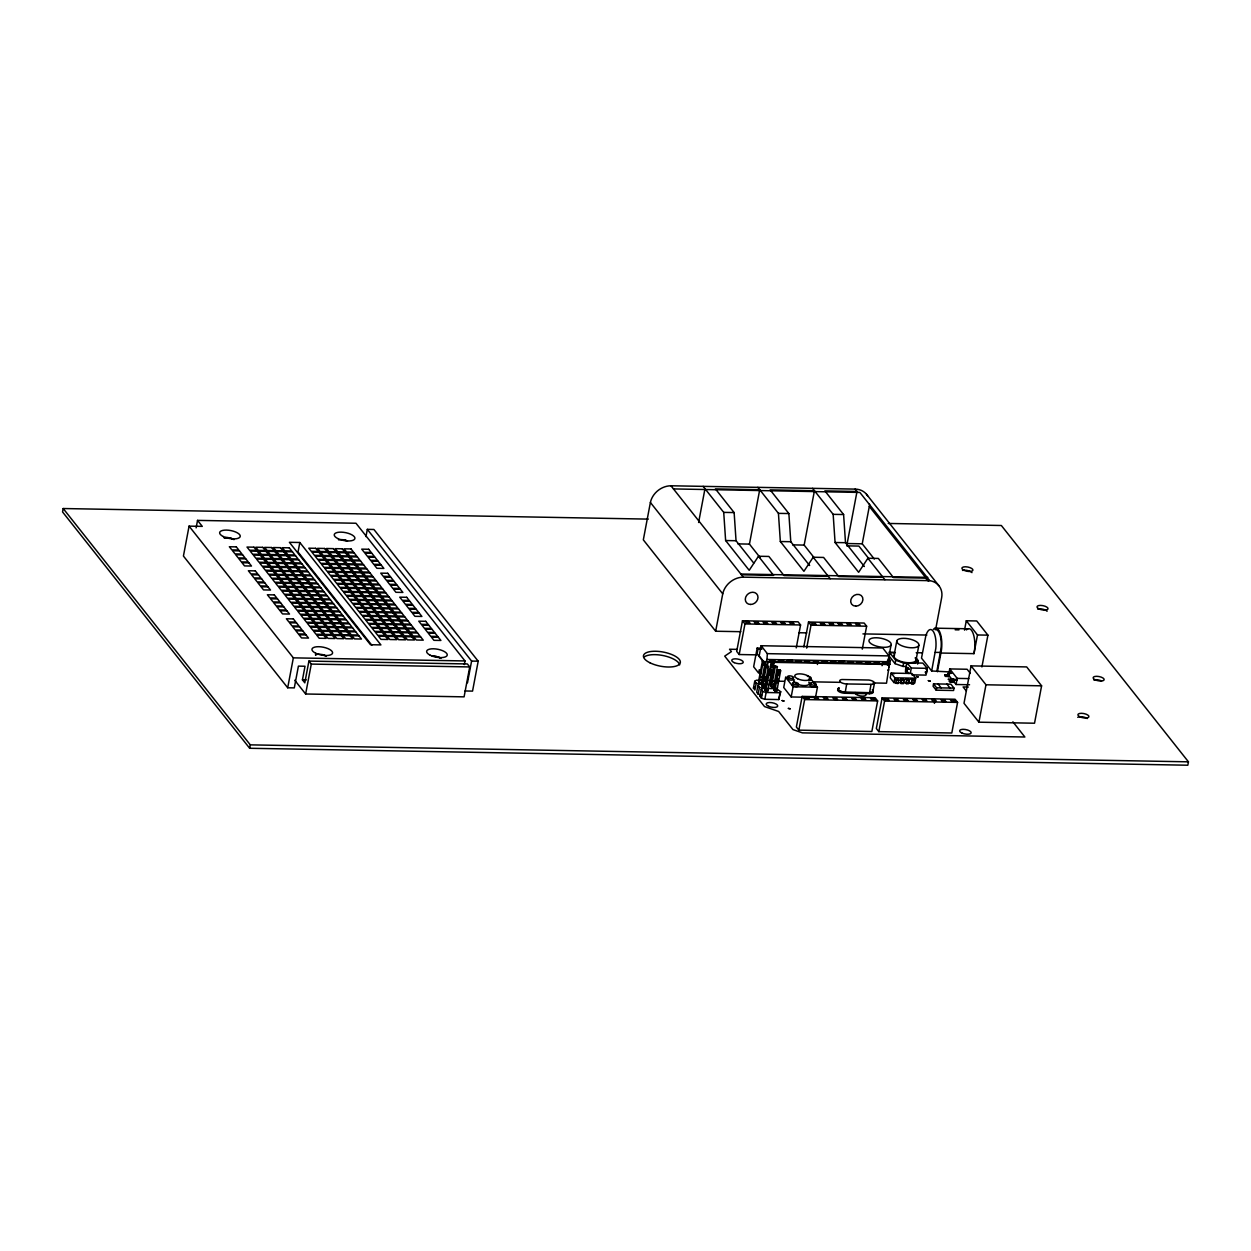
<?xml version="1.0" encoding="UTF-8"?>
<svg xmlns="http://www.w3.org/2000/svg" width="1251" height="1251" viewBox="0 0 1251 1251"><rect width="100%" height="100%" fill="white"/><g stroke="black" fill="none" stroke-linecap="round" stroke-linejoin="round"><path stroke-width="1.5" d="M766.972 659.48L767.348 653.648L761.108 645.735L759.169 655.931L765.424 663.843L766.972 659.48L888.632 661.748L889.727 652.694L895.372 652.787M931.667 670.989L935.826 648.299A15.34 5.723 -88.9 0 0 932.933 630.942A15.34 5.723 -88.9 0 0 925.865 635.68L921.502 658.104L931.667 670.989L950.619 671.975M936.89 671.083L941.049 648.393A15.34 5.723 -88.9 0 0 935.122 629.706M648.331 519.118L63.191 508.531L62.55 511.94L249.653 748.27L1187.809 765.221L1188.45 761.828L1001.347 525.498L888.226 523.45M464.309 664.578L464.997 660.95L355.988 523.246L197.533 520.385L202.271 526.374L189.073 526.139L183.428 556.054L287.699 687.769L294.298 687.894L298.41 666.126L305.009 666.251L302.445 679.856L304.806 682.843L308.919 661.091L467.374 663.953L469.735 666.939L464.09 696.854L305.635 693.992L294.736 680.231M196.126 527.875L197.533 520.385M249.653 748.27L250.294 744.861L63.191 508.531M299.833 542.496L380.898 644.906L370.484 644.718L289.403 542.308L299.833 542.496L298.035 552.004L371.844 645.25M287.699 687.769L293.344 657.854L189.073 526.139M305.635 693.992L311.296 664.078L308.919 661.091M365.949 536.616L367.325 529.361L373.924 529.486L478.195 661.2L472.55 691.115L464.997 690.974M467.483 682.827L471.596 661.075L367.325 529.361M867.694 495.99A18.656 15.747 -38.4 0 0 855.137 489.11L670.974 485.779A19.172 16.185 -38.4 0 0 650.395 502.464L643.327 539.853L715.666 631.239L740.795 631.692M698.605 522.48L704.985 488.719M715.666 631.239L722.734 593.834A19.172 16.185 -38.4 0 1 743.329 577.164L929.728 580.667A18.656 15.747 -38.4 0 1 941.643 597.79L935.983 627.705M760.264 557.79L749.443 544.107L759.717 489.704L715.416 488.906L734.134 512.566L736.041 540.729L753.727 563.059M796.246 647.909L800.577 624.968L798.091 621.825L742.468 620.777L736.698 651.38L739.185 654.523L756.433 654.852M739.185 654.523L744.955 623.936L742.468 620.777M761.046 648.143L757.183 648.065L753.649 666.767L758.653 673.101L759.294 669.692L760.905 671.74L760.264 675.149M757.183 648.065L758.012 649.097L757.105 653.866L766.926 666.314L767.833 661.544L889.492 663.812L886.506 683.202L872.995 682.952M754.713 681.295L756.198 683.187L754.916 689.989L753.43 688.097L754.713 681.295L756.402 680.2L768.02 680.419M771.773 684.516L759.623 684.281L757.95 685.423L756.667 692.225L758.153 694.117L761.578 695.212L759.936 696.307L761.421 698.199L764.83 699.293L778.732 699.559L780.718 691.74L776.464 688.675M762.359 661.388L758.497 681.779L759.248 682.718L761.327 682.765L765.19 662.373L762.359 661.388L763.094 662.326L759.248 682.718M758.153 694.117L759.435 687.315L757.95 685.423M763.736 665.125L764.439 661.419M759.936 696.307L761.218 689.504L762.907 688.425L775.01 688.644M765.596 665.516L761.734 685.908L762.485 686.862L764.564 686.893L768.427 666.502L765.596 665.516L766.331 666.455L762.485 686.862M761.421 698.199L762.703 691.396L761.218 689.504M764.846 680.951L765.581 676.682M767.316 667.862L767.833 661.544M769.975 660.512L774.838 660.606M765.002 689.989L768.849 669.598L770.944 669.645L771.695 670.583L767.833 690.974L765.002 689.989L767.833 690.974M765.753 690.943L771.32 661.544L772.07 662.498L769.959 673.617M764.83 699.293L766.128 692.507L780.014 692.757L780.718 691.74M769.897 675.196L770.944 669.645M772.352 667.158L773.055 663.437M773.415 661.591L774.15 662.53L770.303 682.937L769.553 681.983M774.557 665.673L770.71 686.08L771.445 687.018L773.54 687.065L777.387 666.658L774.557 665.673L775.307 666.627L771.445 687.018M778.669 660.669L783.736 660.075L778.419 660.356M773.978 690.161L777.825 669.77L779.905 669.801L780.655 670.755L776.808 691.146L773.978 690.161L776.808 691.146M774.713 691.115L778.575 670.708L777.825 669.77M777.465 682.78L778.153 679.074M778.857 675.368L779.905 669.801M813.791 557.258L804.158 545.092L814.448 490.705L770.147 489.892L788.865 513.551L790.773 541.714L809.632 565.53M778.732 699.559L780.014 692.757M787.364 660.825L792.43 660.247L787.114 660.528M789.397 677.37L785.644 677.307L783.72 687.503L791.179 696.963L815.511 697.417L817.435 687.206L809.976 677.761M796.043 660.997L801 661.091M791.179 696.963L793.103 686.752L785.644 677.307M803.814 646.876L808.521 622.013L864.144 623.045L866.63 626.204L862.283 649.144M806.676 648.112L811.008 625.156L808.521 622.013M804.737 661.154L809.6 661.247M802.157 696.4L796.371 727.003L798.857 730.146L871.853 731.507L877.639 700.92L875.153 697.761L802.157 696.4L804.643 699.559L798.857 730.146M813.431 661.31L818.373 661.404M817.403 664.5L818.045 661.091M822.126 661.482L826.989 661.576M830.805 661.638L835.762 661.732M839.499 661.795L844.566 661.216L839.249 661.498L842.502 661.544M874.293 559.041L862.236 543.81L869.304 506.42A18.656 15.747 -38.4 0 0 869.57 504.2M852.807 661.748L848.194 661.967L853.135 662.06M838.968 688.785A5.614 2.158 10.7 0 0 838.639 691.412A5.614 2.158 10.7 0 0 845.05 693.257L846.708 683.953L872.244 684.344A5.332 2.049 10.7 0 0 874.199 682.248A5.332 2.049 10.7 0 0 868.82 680.028L841.939 679.528A5.332 2.049 10.7 0 0 839.984 681.623A5.332 2.049 10.7 0 0 845.348 683.844L846.708 683.953M856.888 662.123L861.751 662.217M865.567 662.279L870.446 662.373M874.261 662.451L879.14 662.545M845.05 693.257L869.382 693.711L871.009 684.406M872.87 691.522L874.418 683.359M882.064 665.704L882.706 662.295L888.022 662.014L883.081 661.935L887.819 662.702M888.194 660.153L891.025 645.188A11.337 4.363 10.7 0 0 876.56 637.775A11.337 4.363 10.7 0 0 872.666 644.656A11.337 4.363 10.7 0 0 891.025 645.188M882.096 697.886L876.325 728.489L878.812 731.632L951.808 732.992L957.578 702.405L955.092 699.246L882.096 697.886L884.582 701.045L878.812 731.632M888.898 666.986L889.492 663.812M893.996 655.774L896.826 640.809M891.119 673.101L890.227 677.854L893.949 682.577L914.809 682.968L915.701 678.214L911.979 673.476L891.119 673.101L894.856 677.823L893.949 682.577M906.615 666.502L903.019 666.439L895.059 663.655L895.7 660.247L889.727 652.694M895.45 679.121L898.703 680.263L897.89 679.168M895.716 683.374L896.373 679.872L898.812 679.918L898.109 683.421L895.591 683.218L898.109 683.421M903.019 666.439L903.66 663.046L914.434 663.233L918.297 660.669L915.904 657.651M900.923 683.468L900.736 678.886L901.596 679.981L900.923 683.468L903.331 683.515L904.02 680.028L903.159 678.933L903.957 680.356M911.791 674.852L926.006 675.118L927.288 668.315L922.831 663.093L906.85 662.795L905.568 669.582L908.898 673.507M903.331 683.515L903.801 680.2L901.408 680.153L903.926 680.356M906.068 667.956L907.21 669.379L906.271 672.538L905.411 671.443L906.068 667.956L908.461 668.003L906.005 668.284L909.274 669.426M906.6 672.538L905.755 671.459L906.35 668.284M906.271 672.538L906.944 669.05L909.336 669.097M906.021 683.421L906.615 680.263L909.008 680.294C911.572 685.016 902.456 683.234 908.414 683.468M906.146 683.578L906.803 680.075L905.943 678.98L909.242 680.122L908.539 683.609M908.382 679.027L909.18 680.45L905.88 679.324M910.337 673.116L911.291 668.018L906.85 662.795M911.838 680.356L914.231 680.403L913.762 683.718L911.353 683.671L912.01 680.169L911.166 679.09L914.45 680.216L911.948 680.513L911.103 679.418M916.013 660.262L918.844 645.313A11.243 4.316 10.7 0 0 903.394 638.338A11.243 4.316 10.7 0 0 901.283 645.547A11.243 4.316 10.7 0 0 918.844 645.313M913.59 679.137L914.387 680.544M917.64 664.078L918.297 660.669M925.208 672.115L926.397 673.21L927.054 669.707L926.178 668.613M933.543 683.859L933.09 686.252L936.201 690.192L953.575 690.505L954.028 688.128L950.916 684.188L933.543 683.859L936.655 687.8L936.201 690.192M937.39 671.74L940.924 653.038A16.904 6.302 -88.9 0 0 940.408 633.725A16.904 6.302 -88.9 0 0 933.418 629.3M934.403 703.359L935.107 699.653L931.635 699.59L932.871 701.17L936.358 701.232L935.107 699.653M944.74 675.305L948.242 675.04L949.04 676.478L945.615 676.416L944.74 675.305L948.18 675.368L948.586 673.241L949.04 676.478L947.898 675.04M945.615 676.416L944.802 674.977M949.446 674.32L948.711 676.478L948.242 673.226L951.698 673.319M970.307 673.304L967.101 669.254L949.728 668.925L948.571 675.04L956.03 684.5L969.556 684.75M956.233 679.481L952.84 679.058L952.449 681.216L953.184 679.074L953.653 682.311L950.213 682.248L949.337 681.138L952.84 680.872L953.7 681.951L950.275 681.904L949.4 680.81M952.793 679.418L953.981 680.513L953.137 679.418M957.171 680.247L953.7 680.153L953.309 682.295L952.449 681.216M964.521 630.129L966.288 620.777L976.718 620.965L987.915 635.148L981.91 666.939M956.03 684.5L957.187 678.386L949.728 668.925M971.057 665.876L964.005 703.281L978.923 722.187L1034.53 723.219L1041.598 685.829L1026.68 666.924L971.057 665.876L985.976 684.782L978.923 722.187M940.924 653.038L973.95 653.648L977.484 634.961L966.288 620.777M949.04 676.478L945.678 676.087M887.6 664.656L888.632 661.748M828.318 576.367L784.017 575.569L768.88 556.445L758.466 556.257L749.193 570.315L725.627 540.541L723.719 512.378L703.125 486.358M883.05 577.352L838.749 576.555L823.611 557.446L813.181 557.258L803.924 571.3L780.343 541.527L778.435 513.363L757.84 487.343M927.476 580.48L925.615 578.118L893.464 577.54L878.343 558.431L867.913 558.243L858.639 572.286L835.074 542.512L833.166 514.349L812.571 488.343M773.509 684.547L774.213 683.515M776.746 688.675L777.45 687.643M888.773 669.942L887.694 670.067M888.054 661.873L890.477 660.153L889.836 663.546L887.412 665.266M753.43 688.097L755.119 687.002M315.471 654.883L316.347 654.476M869.461 692.554L870.696 692.507A5.332 2.049 10.7 0 0 872.651 690.411M673.476 488.922L859.875 492.441L929.728 580.667M723.719 512.378L734.134 512.566M778.435 513.363L788.865 513.551M833.166 514.349L843.596 514.536L845.504 542.699L864.363 566.531M725.627 540.541L736.041 540.729M780.343 541.527L790.773 541.714M835.074 542.512L845.504 542.699M846.786 543.528L862.236 543.81M737.887 543.888L749.443 544.107M792.602 544.873L804.158 545.092M740.827 574.006L927.773 577.383M741.452 574.788L773.587 575.382L758.466 556.257M744.955 623.936L800.577 624.968M811.008 625.156L866.63 626.204M935.091 628.174L968.118 628.784M955.185 629.8L958.985 629.863M977.484 634.961L987.915 635.148M798.951 632.74L806.707 632.881M862.924 633.897L926.85 635.055M761.108 645.735L882.768 647.987L895.059 663.655M758.012 649.097L761.875 649.175M935.201 652.35L940.408 652.443M737.324 649.378L729.552 649.238L731.413 651.599L724.72 656.134L764.502 706.549L778.654 711.475L792.962 729.583L802.391 732.867L1024.866 737.011L1012.888 721.827M888.976 652.209L894.809 652.318M916.201 652.709L922.034 652.819M767.348 653.648L889.023 655.915M788.74 660.544L792.227 660.919M768.38 662.248L890.04 664.516M763.094 662.326L765.19 662.373M772.07 662.498L774.15 662.53M911.291 668.018L927.288 668.315M293.344 657.854L464.997 660.95M471.596 661.075L478.195 661.2M766.331 666.455L768.427 666.502M775.307 666.627L777.387 666.658M926.663 670.036L926.131 668.957M948.524 673.585L949.384 674.68L948.242 673.226M771.695 670.583L768.849 669.598M778.575 670.708L780.655 670.755M891.994 673.601L894.418 673.648M311.296 664.078L469.735 666.939M957.187 678.386L968.774 678.589M894.856 677.823L915.701 678.214M951.964 679.34L948.133 679.277L952.715 680.294M901.596 679.981L904.02 680.028M906.803 680.075L909.242 680.122M912.01 680.169L914.45 680.216M896.185 680.059L898.593 680.106M949.337 681.138L952.777 681.201M900.814 683.327L903.206 683.359M985.976 684.782L1041.598 685.829M770.632 681.044L784.158 681.31M813.119 681.842L840.156 682.342M968.321 687.049L963.114 686.955L966.304 691.005M936.655 687.8L954.028 688.128M793.103 686.752L817.435 687.206M302.445 679.856L306.307 679.918M838.639 688.222A5.332 2.049 10.7 0 0 843.815 692.006L869.57 692.679A5.614 2.158 10.7 0 0 872.26 689.801M804.643 699.559L877.639 700.92M884.582 701.045L957.578 702.405M250.294 744.861L1188.45 761.828M344.588 540.025L347.543 541.058L346.152 540.479M322.258 654.586L325.197 655.618A6.615 2.549 10.7 0 1 326.323 656.29M756.198 683.187L759.623 684.281M759.435 687.315L762.86 688.41M762.703 691.396L766.128 692.507M895.7 660.247L903.66 663.046M232.874 538.993L231.513 538.446A6.364 2.455 10.7 0 0 224.054 537.899A6.255 2.408 10.7 0 1 229.918 537.946L232.874 538.993A6.615 2.549 10.7 0 1 233.984 539.666M439.867 657.698L436.912 656.65A6.255 2.408 10.7 0 0 432.22 656.306A6.364 2.455 10.7 0 1 438.507 657.15L439.867 657.698A6.615 2.549 10.7 0 1 440.978 658.37M325.197 655.618L323.821 655.039A6.364 2.455 10.7 0 0 315.502 654.93M769.959 680.45L772.711 681.623M866.505 494.286L938.844 585.671M869.304 506.42L928.383 581.043M855.137 489.11L857.623 492.253M843.596 514.536L824.862 490.892L857.013 491.471L846.724 545.858L858.89 546.077L868.522 558.243M867.913 558.243L884.91 579.713M813.181 557.258L830.195 578.728M670.974 485.779L743.329 577.164M650.395 502.464L722.734 593.834M952.496 680.857L953.653 682.311M946.929 684.109L950.041 688.05M938.047 683.953L941.159 687.894M925.537 672.115L926.397 673.21M913.762 683.718L911.353 683.671M897.952 678.84L898.812 679.918M772.79 686.111L773.54 687.065M761.406 676.588L763.704 679.496M763.829 685.955L764.564 686.893M1077.752 717.323A5.614 2.158 10.7 0 1 1087.322 718.543M962.535 570.44A5.614 2.158 10.7 0 1 971.98 572.63M1037.642 609.081A5.614 2.158 10.7 0 1 1047.087 611.27M1093.781 679.981A5.614 2.158 10.7 0 1 1101.584 680.966M644.562 656.728A18.734 7.193 10.7 0 1 664.547 655.868A18.734 7.193 10.7 0 1 679.653 664.875M864.16 692.679A5.614 2.158 10.7 0 1 862.455 696.135A5.614 2.158 10.7 0 1 855.137 692.522M338.677 539.916A6.255 2.408 10.7 0 1 346.058 540.448M915.153 657.885A11.243 4.316 10.7 0 1 905.239 662.436A11.243 4.316 10.7 0 1 894.7 654.773M888.413 659.027A11.337 4.363 10.7 0 1 887.24 661.091M808.818 682.358A7.866 3.018 10.7 0 1 806.817 685.36A7.866 3.018 10.7 0 1 798.31 684.532M796.59 683.828A7.866 3.018 10.7 0 1 795.214 683.015M794.276 682.155A7.866 3.018 10.7 0 1 794.494 679.856M814.964 685.095A3.081 1.188 10.7 0 1 814.761 686.846A3.081 1.188 10.7 0 1 810.32 685.892A3.081 1.188 10.7 0 1 811.289 684.313M809.991 678.793A3.081 1.188 10.7 0 1 808.631 680.591M797.356 684.797A3.081 1.188 10.7 0 1 797.528 686.455A3.081 1.188 10.7 0 1 793.447 686.017A3.081 1.188 10.7 0 1 792.555 684.281M792.477 678.323A3.081 1.188 10.7 0 1 791.117 680.122A3.081 1.188 10.7 0 1 787.395 678.058M807.38 676.306A3.081 1.188 10.7 0 1 811.101 677.761A3.081 1.188 10.7 0 1 808.959 678.886M966.429 629.91A16.904 6.302 -88.9 0 1 973.434 634.335A16.904 6.302 -88.9 0 1 973.95 653.648M845.238 692.225A5.614 2.158 10.7 0 1 838.827 690.38A5.614 2.158 10.7 0 1 839.155 687.769M872.729 691.443A5.614 2.158 10.7 0 1 869.382 693.711M782.141 700.56L783.97 700.982L782.141 700.56M916.498 676.588L918.328 677.01L916.576 676.51M788.38 708.41L790.194 708.785L788.38 708.41M928.351 680.638L930.134 681.076L928.351 680.638M236.314 546.875L229.355 546.75L231.857 549.893L238.8 550.018L236.314 546.875M253.969 547.187L247.01 547.062L249.512 550.221L256.455 550.346L253.969 547.187M262.788 547.344L255.845 547.219L258.332 550.377L265.275 550.503L262.788 547.344M271.608 547.516L264.665 547.391L267.151 550.534L274.11 550.659L271.608 547.516M280.443 547.672L273.484 547.547L275.986 550.69L282.929 550.815L280.443 547.672M289.262 547.829L282.319 547.703L284.806 550.847L291.764 550.972L289.262 547.829M315.737 548.313L308.794 548.188L311.28 551.331L318.239 551.456L315.737 548.313M324.572 548.47L317.613 548.345L320.115 551.488L327.058 551.613L324.572 548.47M333.391 548.626L326.448 548.501L328.935 551.644L335.894 551.769L333.391 548.626M342.211 548.782L335.268 548.657L337.77 551.816L344.713 551.941L342.211 548.782M351.046 548.939L344.088 548.814L346.59 551.972L353.533 552.098L351.046 548.939M368.701 549.267L361.742 549.142L364.244 552.285L371.187 552.41L368.701 549.267M239.473 550.878L232.53 550.753L235.032 553.896L241.975 554.021L239.473 550.878M257.127 551.191L250.184 551.065L252.671 554.224L259.629 554.349L257.127 551.191M265.963 551.347L259.004 551.222L261.506 554.381L268.449 554.506L265.963 551.347M274.782 551.503L267.839 551.378L270.325 554.537L277.269 554.662L274.782 551.503M283.602 551.675L276.659 551.55L279.145 554.693L286.104 554.818L283.602 551.675M292.437 551.832L285.478 551.707L287.98 554.85L294.923 554.975L292.437 551.832M318.911 552.301L311.952 552.176L314.454 555.335L321.398 555.46L318.911 552.301M327.731 552.473L320.788 552.348L323.274 555.491L330.233 555.616L327.731 552.473M336.566 552.629L329.607 552.504L332.109 555.647L339.052 555.772L336.566 552.629M345.385 552.786L338.442 552.661L340.929 555.819L347.887 555.944L345.385 552.786M354.205 552.942L347.262 552.817L349.764 555.976L356.707 556.101L354.205 552.942M371.86 553.27L364.917 553.145L367.403 556.288L374.362 556.414L371.86 553.27M242.647 554.881L235.704 554.756L238.19 557.899L245.149 558.024L242.647 554.881M260.302 555.194L253.343 555.069L255.845 558.212L262.788 558.337L260.302 555.194M269.121 555.35L262.178 555.225L264.665 558.384L271.623 558.509L269.121 555.35M277.957 555.507L270.998 555.381L273.5 558.54L280.443 558.665L277.957 555.507M286.776 555.679L279.833 555.553L282.319 558.697L289.262 558.822L286.776 555.679M295.596 555.835L288.653 555.71L291.139 558.853L298.098 558.978L295.596 555.835M322.07 556.304L315.127 556.179L317.629 559.338L324.572 559.463L322.07 556.304M330.905 556.476L323.946 556.351L326.448 559.494L333.391 559.619L330.905 556.476M339.725 556.632L332.782 556.507L335.268 559.65L342.227 559.776L339.725 556.632M348.56 556.789L341.601 556.664L344.103 559.807L351.046 559.948L348.56 556.789M357.379 556.945L350.436 556.82L352.923 559.979L359.881 560.104L357.379 556.945M375.034 557.274L368.075 557.148L370.577 560.292L377.521 560.417L375.034 557.274M245.821 558.884L238.863 558.744L241.365 561.902L248.308 562.027L245.821 558.884M263.461 559.197L256.518 559.072L259.004 562.215L265.963 562.34L263.461 559.197M272.296 559.353L265.337 559.228L267.839 562.387L274.782 562.512L272.296 559.353M281.115 559.51L274.172 559.385L276.659 562.543L283.617 562.669L281.115 559.51M289.951 559.682L282.992 559.541L285.494 562.7L292.437 562.825L289.951 559.682M298.77 559.838L291.827 559.713L294.313 562.856L301.256 562.981L298.77 559.838M325.244 560.307L318.301 560.182L320.788 563.341L327.746 563.466L325.244 560.307M334.064 560.479L327.121 560.339L329.623 563.497L336.566 563.622L334.064 560.479M342.899 560.636L335.94 560.511L338.442 563.654L345.385 563.779L342.899 560.636M351.719 560.792L344.776 560.667L347.262 563.81L354.221 563.935L351.719 560.792M360.554 560.948L353.595 560.823L356.097 563.982L363.04 564.107L360.554 560.948M378.193 561.277L371.25 561.136L373.752 564.295L380.695 564.42L378.193 561.277M248.98 562.872L242.037 562.747L244.524 565.905L251.482 566.031L248.98 562.872M266.635 563.2L259.692 563.075L262.178 566.218L269.121 566.343L266.635 563.2M275.455 563.357L268.512 563.231L270.998 566.375L277.957 566.515L275.455 563.357M284.29 563.513L277.331 563.388L279.833 566.547L286.776 566.672L284.29 563.513M293.109 563.669L286.166 563.544L288.653 566.703L295.611 566.828L293.109 563.669M301.944 563.841L294.986 563.716L297.488 566.859L304.431 566.984L301.944 563.841M328.419 564.31L321.46 564.185L323.962 567.344L330.905 567.469L328.419 564.31M337.238 564.467L330.295 564.342L332.782 567.501L339.74 567.626L337.238 564.467M346.058 564.639L339.115 564.514L341.617 567.657L348.56 567.782L346.058 564.639M354.893 564.795L347.934 564.67L350.436 567.813L357.379 567.938L354.893 564.795M363.713 564.952L356.77 564.827L359.256 567.985L366.215 568.11L363.713 564.952M381.367 565.264L374.424 565.139L376.911 568.298L383.869 568.423L381.367 565.264M269.809 567.203L262.851 567.078L265.353 570.221L272.296 570.347L269.809 567.203M278.629 567.36L271.686 567.235L274.172 570.378L281.115 570.503L278.629 567.36M287.449 567.516L280.505 567.391L282.992 570.55L289.951 570.675L287.449 567.516M296.284 567.673L289.325 567.547L291.827 570.706L298.77 570.831L296.284 567.673M305.103 567.845L298.16 567.719L300.647 570.863L307.605 570.988L305.103 567.845M331.578 568.314L324.635 568.189L327.121 571.347L334.08 571.472L331.578 568.314M340.413 568.47L333.454 568.345L335.956 571.504L342.899 571.629L340.413 568.47M349.232 568.642L342.289 568.517L344.776 571.66L351.734 571.785L349.232 568.642M358.052 568.798L351.109 568.673L353.611 571.816L360.554 571.942L358.052 568.798M366.887 568.955L359.928 568.83L362.43 571.973L369.373 572.098L366.887 568.955M255.313 570.878L248.37 570.753L250.872 573.912L257.815 574.037L255.313 570.878M272.968 571.207L266.025 571.082L268.512 574.225L275.47 574.35L272.968 571.207M281.803 571.363L274.845 571.238L277.347 574.381L284.29 574.506L281.803 571.363M290.623 571.519L283.68 571.394L286.166 574.553L293.109 574.678L290.623 571.519M299.442 571.676L292.499 571.551L294.986 574.709L301.944 574.835L299.442 571.676M308.278 571.832L301.319 571.707L303.821 574.866L310.764 574.991L308.278 571.832M334.752 572.317L327.793 572.192L330.295 575.351L337.238 575.476L334.752 572.317M343.572 572.473L336.628 572.348L339.115 575.507L346.074 575.632L343.572 572.473M352.407 572.63L345.448 572.505L347.95 575.663L354.893 575.788L352.407 572.63M361.226 572.802L354.283 572.677L356.77 575.82L363.728 575.945L361.226 572.802M370.046 572.958L363.103 572.833L365.605 575.976L372.548 576.101L370.046 572.958M387.701 573.271L380.757 573.146L383.244 576.304L390.203 576.43L387.701 573.271M258.488 574.881L251.545 574.756L254.031 577.915L260.99 578.04L258.488 574.881M276.143 575.21L269.184 575.085L271.686 578.228L278.629 578.353L276.143 575.21M284.962 575.366L278.019 575.241L280.505 578.384L287.464 578.509L284.962 575.366M293.797 575.523L286.839 575.397L289.341 578.541L296.284 578.666L293.797 575.523M302.617 575.679L295.674 575.554L298.16 578.713L305.103 578.838L302.617 575.679M311.436 575.835L304.493 575.71L306.98 578.869L313.938 578.994L311.436 575.835M337.911 576.32L330.968 576.195L333.47 579.338L340.413 579.463L337.911 576.32M346.746 576.476L339.787 576.351L342.289 579.51L349.232 579.635L346.746 576.476M355.565 576.633L348.622 576.508L351.109 579.666L358.067 579.792L355.565 576.633M364.401 576.805L357.442 576.68L359.944 579.823L366.887 579.948L364.401 576.805M373.22 576.961L366.277 576.836L368.764 579.979L375.722 580.104L373.22 576.961M390.875 577.274L383.916 577.149L386.418 580.308L393.361 580.433L390.875 577.274M261.662 578.885L254.704 578.76L257.206 581.918L264.149 582.043L261.662 578.885M279.301 579.197L272.358 579.072L274.845 582.231L281.803 582.356L279.301 579.197M288.137 579.369L281.178 579.244L283.68 582.387L290.623 582.513L288.137 579.369M296.956 579.526L290.013 579.401L292.499 582.544L299.458 582.669L296.956 579.526M305.791 579.682L298.833 579.557L301.335 582.716L308.278 582.841L305.791 579.682M314.611 579.838L307.668 579.713L310.154 582.872L317.097 582.997L314.611 579.838M341.085 580.323L334.142 580.198L336.628 583.341L343.587 583.466L341.085 580.323M349.905 580.48L342.962 580.355L345.464 583.513L352.407 583.638L349.905 580.48M358.74 580.636L351.781 580.511L354.283 583.67L361.226 583.795L358.74 580.636M367.559 580.792L360.616 580.667L363.103 583.826L370.061 583.951L367.559 580.792M376.395 580.964L369.436 580.839L371.938 583.982L378.881 584.108L376.395 580.964M394.034 581.277L387.091 581.152L389.593 584.311L396.536 584.436L394.034 581.277M264.821 582.888L257.878 582.763L260.364 585.906L267.323 586.047L264.821 582.888M282.476 583.201L275.533 583.075L278.019 586.234L284.962 586.359L282.476 583.201M291.295 583.373L284.352 583.247L286.839 586.391L293.797 586.516L291.295 583.373M300.131 583.529L293.172 583.404L295.674 586.547L302.617 586.672L300.131 583.529M308.95 583.685L302.007 583.56L304.493 586.703L311.452 586.844L308.95 583.685M317.785 583.842L310.827 583.717L313.329 586.875L320.272 587L317.785 583.842M344.26 584.326L337.301 584.201L339.803 587.345L346.746 587.47L344.26 584.326M353.079 584.483L346.136 584.358L348.622 587.501L355.581 587.642L353.079 584.483M361.899 584.639L354.956 584.514L357.458 587.673L364.401 587.798L361.899 584.639M370.734 584.796L363.775 584.67L366.277 587.829L373.22 587.954L370.734 584.796M379.553 584.968L372.61 584.842L375.097 587.986L382.055 588.111L379.553 584.968M397.208 585.28L390.265 585.155L392.751 588.298L399.71 588.439L397.208 585.28M267.995 586.891L261.037 586.766L263.539 589.909L270.482 590.034L267.995 586.891M285.65 587.204L278.692 587.079L281.194 590.237L288.137 590.363L285.65 587.204M294.47 587.376L287.527 587.235L290.013 590.394L296.956 590.519L294.47 587.376M303.289 587.532L296.346 587.407L298.833 590.55L305.791 590.675L303.289 587.532M312.125 587.689L305.166 587.563L307.668 590.707L314.611 590.832L312.125 587.689M320.944 587.845L314.001 587.72L316.487 590.879L323.446 591.004L320.944 587.845M347.418 588.33L340.475 588.205L342.962 591.348L349.92 591.473L347.418 588.33M356.254 588.486L349.295 588.361L351.797 591.504L358.74 591.629L356.254 588.486M365.073 588.642L358.13 588.517L360.616 591.676L367.575 591.801L365.073 588.642M373.893 588.799L366.95 588.674L369.452 591.832L376.395 591.958L373.893 588.799M382.728 588.971L375.769 588.83L378.271 591.989L385.214 592.114L382.728 588.971M400.383 589.284L393.424 589.158L395.926 592.302L402.869 592.427L400.383 589.284M288.809 591.207L281.866 591.082L284.352 594.241L291.311 594.366L288.809 591.207M297.644 591.363L290.685 591.238L293.187 594.397L300.131 594.522L297.644 591.363M306.464 591.535L299.521 591.41L302.007 594.553L308.95 594.678L306.464 591.535M315.283 591.692L308.34 591.567L310.827 594.71L317.785 594.835L315.283 591.692M324.118 591.848L317.16 591.723L319.662 594.882L326.605 595.007L324.118 591.848M350.593 592.333L343.65 592.208L346.136 595.351L353.079 595.476L350.593 592.333M359.412 592.489L352.469 592.364L354.956 595.507L361.914 595.632L359.412 592.489M368.247 592.646L361.289 592.521L363.791 595.679L370.734 595.804L368.247 592.646M377.067 592.802L370.124 592.677L372.61 595.836L379.569 595.961L377.067 592.802M385.887 592.958L378.944 592.833L381.446 595.992L388.389 596.117L385.887 592.958M274.329 594.897L267.386 594.772L269.872 597.915L276.831 598.041L274.329 594.897M291.983 595.21L285.025 595.085L287.527 598.244L294.47 598.369L291.983 595.21M300.803 595.367L293.86 595.241L296.346 598.4L303.305 598.525L300.803 595.367M309.638 595.539L302.679 595.413L305.181 598.557L312.125 598.682L309.638 595.539M318.458 595.695L311.515 595.57L314.001 598.713L320.944 598.838L318.458 595.695M327.277 595.851L320.334 595.726L322.821 598.869L329.779 598.994L327.277 595.851M353.767 596.336L346.808 596.211L349.31 599.354L356.254 599.479L353.767 596.336M362.587 596.492L355.628 596.367L358.13 599.51L365.073 599.636L362.587 596.492M371.406 596.649L364.463 596.524L366.95 599.667L373.908 599.792L371.406 596.649M380.241 596.805L373.283 596.68L375.785 599.839L382.728 599.964L380.241 596.805M389.061 596.962L382.118 596.836L384.604 599.995L391.563 600.12L389.061 596.962M406.716 597.29L399.757 597.165L402.259 600.308L409.202 600.433L406.716 597.29M277.503 598.901L270.544 598.776L273.046 601.919L279.989 602.044L277.503 598.901M295.142 599.213L288.199 599.088L290.701 602.247L297.644 602.372L295.142 599.213M303.977 599.37L297.019 599.245L299.521 602.403L306.464 602.529L303.977 599.37M312.797 599.526L305.854 599.401L308.34 602.56L315.299 602.685L312.797 599.526M321.632 599.698L314.673 599.573L317.175 602.716L324.118 602.841L321.632 599.698M330.452 599.855L323.509 599.729L325.995 602.873L332.938 602.998L330.452 599.855M356.926 600.324L349.983 600.199L352.469 603.357L359.428 603.482L356.926 600.324M365.745 600.496L358.802 600.371L361.304 603.514L368.247 603.639L365.745 600.496M374.581 600.652L367.622 600.527L370.124 603.67L377.067 603.795L374.581 600.652M383.4 600.808L376.457 600.683L378.944 603.842L385.902 603.967L383.4 600.808M392.235 600.965L385.277 600.84L387.779 603.998L394.722 604.124L392.235 600.965M409.875 601.293L402.931 601.168L405.433 604.311L412.377 604.436L409.875 601.293M280.662 602.904L273.719 602.779L276.205 605.922L283.164 606.047L280.662 602.904M298.317 603.217L291.374 603.091L293.86 606.235L300.819 606.36L298.317 603.217M307.136 603.373L300.193 603.248L302.679 606.407L309.638 606.532L307.136 603.373M315.971 603.529L309.013 603.404L311.515 606.563L318.458 606.688L315.971 603.529M324.791 603.701L317.848 603.576L320.334 606.719L327.293 606.844L324.791 603.701M333.626 603.858L326.667 603.733L329.169 606.876L336.112 607.001L333.626 603.858M360.1 604.327L353.142 604.202L355.644 607.361L362.587 607.486L360.1 604.327M368.92 604.499L361.977 604.374L364.463 607.517L371.422 607.642L368.92 604.499M377.739 604.655L370.796 604.53L373.298 607.673L380.241 607.798L377.739 604.655M386.575 604.812L379.616 604.686L382.118 607.83L389.061 607.955L386.575 604.812M395.394 604.968L388.451 604.843L390.938 608.002L397.896 608.127L395.394 604.968M413.049 605.296L406.106 605.171L408.592 608.314L415.551 608.439L413.049 605.296M283.836 606.891L276.878 606.766L279.38 609.925L286.323 610.05L283.836 606.891M301.491 607.22L294.532 607.095L297.034 610.238L303.977 610.363L301.491 607.22M310.311 607.376L303.368 607.251L305.854 610.41L312.797 610.535L310.311 607.376M319.13 607.533L312.187 607.407L314.673 610.566L321.632 610.691L319.13 607.533M327.965 607.689L321.007 607.564L323.509 610.723L330.452 610.848L327.965 607.689M336.785 607.861L329.842 607.736L332.328 610.879L339.287 611.004L336.785 607.861M363.259 608.33L356.316 608.205L358.802 611.364L365.761 611.489L363.259 608.33M372.094 608.486L365.136 608.361L367.638 611.52L374.581 611.645L372.094 608.486M380.914 608.658L373.971 608.533L376.457 611.676L383.416 611.802L380.914 608.658M389.733 608.815L382.79 608.69L385.292 611.833L392.235 611.958L389.733 608.815M398.569 608.971L391.61 608.846L394.112 612.005L401.055 612.13L398.569 608.971M416.223 609.284L409.265 609.159L411.767 612.318L418.71 612.443L416.223 609.284M286.995 610.895L280.052 610.769L282.554 613.928L289.497 614.053L286.995 610.895M304.65 611.223L297.707 611.098L300.193 614.241L307.152 614.366L304.65 611.223M313.485 611.379L306.526 611.254L309.028 614.397L315.971 614.538L313.485 611.379M322.305 611.536L315.361 611.411L317.848 614.569L324.791 614.694L322.305 611.536M331.124 611.692L324.181 611.567L326.667 614.726L333.626 614.851L331.124 611.692M339.959 611.864L333.001 611.739L335.503 614.882L342.446 615.007L339.959 611.864M366.434 612.333L359.49 612.208L361.977 615.367L368.92 615.492L366.434 612.333M375.253 612.49L368.31 612.365L370.796 615.523L377.755 615.648L375.253 612.49M384.088 612.662L377.13 612.537L379.632 615.68L386.575 615.805L384.088 612.662M392.908 612.818L385.965 612.693L388.451 615.836L395.41 615.961L392.908 612.818M401.727 612.974L394.784 612.849L397.286 615.992L404.229 616.133L401.727 612.974M419.382 613.287L412.439 613.162L414.925 616.321L421.884 616.446L419.382 613.287M748.817 621.669L745.346 621.591L746.581 623.17L750.053 623.233L748.817 621.669M757.653 621.825L754.165 621.763L755.416 623.342L758.888 623.405L757.653 621.825M766.472 621.997L763.001 621.919L764.236 623.498L767.723 623.561L766.472 621.997M775.307 622.154L771.836 622.091L773.071 623.67L776.543 623.733L775.307 622.154M784.127 622.326L780.655 622.247L781.906 623.827L785.378 623.889L784.127 622.326M792.962 622.482L789.49 622.419L790.726 623.999L794.213 624.061L792.962 622.482M814.87 622.889L811.383 622.826L812.634 624.405L816.105 624.468L814.87 622.889M823.69 623.061L820.218 622.982L821.454 624.562L824.941 624.624L823.69 623.061M832.525 623.217L829.053 623.154L830.289 624.734L833.76 624.796L832.525 623.217M841.344 623.389L837.873 623.311L839.124 624.89L842.595 624.953L841.344 623.389M850.18 623.545L846.708 623.483L847.943 625.062L851.431 625.125L850.18 623.545M859.015 623.717L855.528 623.639L856.779 625.219L860.25 625.281L859.015 623.717M307.824 615.226L300.865 615.101L303.368 618.244L310.311 618.369L307.824 615.226M316.644 615.383L309.701 615.257L312.187 618.401L319.146 618.526L316.644 615.383M325.479 615.539L318.52 615.414L321.022 618.573L327.965 618.698L325.479 615.539M334.298 615.695L327.355 615.57L329.842 618.729L336.785 618.854L334.298 615.695M343.118 615.867L336.175 615.727L338.661 618.885L345.62 619.01L343.118 615.867M369.608 616.336L362.649 616.211L365.151 619.37L372.094 619.495L369.608 616.336M378.428 616.493L371.484 616.368L373.971 619.526L380.914 619.652L378.428 616.493M387.247 616.665L380.304 616.524L382.79 619.683L389.749 619.808L387.247 616.665M396.082 616.821L389.124 616.696L391.626 619.839L398.569 619.964L396.082 616.821M404.902 616.978L397.959 616.852L400.445 619.996L407.404 620.121L404.902 616.978M293.344 618.901L286.385 618.776L288.887 621.935L295.83 622.06L293.344 618.901M310.983 619.229L304.04 619.104L306.542 622.247L313.485 622.372L310.983 619.229M319.818 619.386L312.859 619.261L315.361 622.404L322.305 622.529L319.818 619.386M328.638 619.542L321.695 619.417L324.181 622.576L331.14 622.701L328.638 619.542M337.473 619.698L330.514 619.573L333.016 622.732L339.959 622.857L337.473 619.698M346.292 619.855L339.349 619.73L341.836 622.889L348.779 623.014L346.292 619.855M372.767 620.34L365.824 620.215L368.31 623.373L375.269 623.498L372.767 620.34M381.602 620.496L374.643 620.371L377.145 623.53L384.088 623.655L381.602 620.496M390.421 620.652L383.463 620.527L385.965 623.686L392.908 623.811L390.421 620.652M399.241 620.824L392.298 620.699L394.784 623.842L401.743 623.968L399.241 620.824M408.076 620.981L401.118 620.856L403.62 623.999L410.563 624.124L408.076 620.981M425.715 621.294L418.772 621.168L421.274 624.327L428.217 624.452L425.715 621.294M296.503 622.904L289.56 622.779L292.046 625.938L299.005 626.063L296.503 622.904M314.157 623.233L307.214 623.107L309.701 626.251L316.659 626.376L314.157 623.233M322.977 623.389L316.034 623.264L318.536 626.407L325.479 626.532L322.977 623.389M331.812 623.545L324.853 623.42L327.355 626.563L334.298 626.688L331.812 623.545M340.632 623.702L333.689 623.577L336.175 626.735L343.134 626.86L340.632 623.702M349.467 623.858L342.508 623.733L345.01 626.892L351.953 627.017L349.467 623.858M375.941 624.343L368.982 624.218L371.484 627.361L378.428 627.486L375.941 624.343M384.761 624.499L377.818 624.374L380.304 627.533L387.263 627.658L384.761 624.499M393.58 624.656L386.637 624.53L389.139 627.689L396.082 627.814L393.58 624.656M402.415 624.828L395.457 624.702L397.959 627.846L404.902 627.971L402.415 624.828M411.235 624.984L404.292 624.859L406.778 628.002L413.737 628.127L411.235 624.984M428.89 625.297L421.947 625.172L424.433 628.33L431.392 628.455L428.89 625.297M299.677 626.907L292.718 626.782L295.22 629.941L302.163 630.066L299.677 626.907M317.332 627.22L310.373 627.095L312.875 630.254L319.818 630.379L317.332 627.22M326.151 627.392L319.208 627.267L321.695 630.41L328.653 630.535L326.151 627.392M334.971 627.549L328.028 627.423L330.514 630.567L337.473 630.692L334.971 627.549M343.806 627.705L336.847 627.58L339.349 630.739L346.292 630.864L343.806 627.705M352.626 627.861L345.683 627.736L348.169 630.895L355.128 631.02L352.626 627.861M379.1 628.346L372.157 628.221L374.643 631.364L381.602 631.489L379.1 628.346M387.935 628.502L380.976 628.377L383.478 631.536L390.421 631.661L387.935 628.502M396.755 628.659L389.812 628.534L392.298 631.692L399.257 631.818L396.755 628.659M405.574 628.815L398.631 628.69L401.133 631.849L408.076 631.974L405.574 628.815M414.409 628.987L407.451 628.862L409.953 632.005L416.896 632.13L414.409 628.987M432.064 629.3L425.105 629.175L427.607 632.334L434.55 632.459L432.064 629.3M302.836 630.911L295.893 630.785L298.395 633.929L305.338 634.054L302.836 630.911M320.491 631.223L313.548 631.098L316.034 634.257L322.993 634.382L320.491 631.223M329.326 631.395L322.367 631.27L324.869 634.413L331.812 634.538L329.326 631.395M338.145 631.552L331.202 631.427L333.689 634.57L340.632 634.695L338.145 631.552M346.965 631.708L340.022 631.583L342.508 634.726L349.467 634.851L346.965 631.708M355.8 631.864L348.841 631.739L351.343 634.898L358.286 635.023L355.8 631.864M382.274 632.349L375.331 632.224L377.818 635.367L384.761 635.492L382.274 632.349M391.094 632.506L384.151 632.38L386.637 635.524L393.596 635.649L391.094 632.506M399.929 632.662L392.97 632.537L395.472 635.696L402.415 635.821L399.929 632.662M408.749 632.818L401.806 632.693L404.292 635.852L411.251 635.977L408.749 632.818M417.568 632.99L410.625 632.865L413.127 636.008L420.07 636.134L417.568 632.99M435.223 633.303L428.28 633.178L430.766 636.321L437.725 636.446L435.223 633.303M306.01 634.914L299.067 634.789L301.554 637.932L308.512 638.057L306.01 634.914M323.665 635.227L316.706 635.101L319.208 638.26L326.151 638.385L323.665 635.227M332.485 635.383L325.541 635.258L328.028 638.417L334.987 638.542L332.485 635.383M341.32 635.555L334.361 635.43L336.863 638.573L343.806 638.698L341.32 635.555M350.139 635.711L343.196 635.586L345.683 638.729L352.626 638.854L350.139 635.711M358.959 635.868L352.016 635.743L354.502 638.901L361.461 639.026L358.959 635.868M385.449 636.352L378.49 636.227L380.992 639.37L387.935 639.496L385.449 636.352M394.268 636.509L387.325 636.384L389.812 639.527L396.755 639.652L394.268 636.509M403.088 636.665L396.145 636.54L398.631 639.699L405.59 639.824L403.088 636.665M411.923 636.822L404.964 636.696L407.466 639.855L414.409 639.98L411.923 636.822M420.743 636.994L413.8 636.853L416.286 640.012L423.245 640.137L420.743 636.994M438.397 637.306L431.439 637.181L433.941 640.324L440.884 640.449L438.397 637.306M807.99 697.292L804.502 697.229L805.753 698.809L809.225 698.871L807.99 697.292M817.419 697.464L813.948 697.401L815.183 698.981L818.67 699.043L817.419 697.464M826.848 697.636L823.377 697.573L824.628 699.153L828.099 699.215L826.848 697.636M836.293 697.823L832.806 697.745L834.057 699.325L837.529 699.387L836.293 697.823M845.723 697.995L842.251 697.933L843.487 699.497L846.958 699.575L845.723 697.995M855.152 698.167L851.681 698.105L852.916 699.684L856.403 699.747L855.152 698.167M864.597 698.339L861.11 698.277L862.361 699.856L865.833 699.919L864.597 698.339M874.027 698.511L870.555 698.449L871.806 700.028L875.278 700.091L874.027 698.511M887.929 698.777L884.457 698.715L885.708 700.294L889.18 700.357L887.929 698.777M897.374 698.949L893.886 698.887L895.137 700.466L898.609 700.529L897.374 698.949M906.803 699.121L903.331 699.059L904.567 700.638L908.054 700.701L906.803 699.121M916.232 699.309L912.761 699.246L914.012 700.81L917.483 700.873L916.232 699.309M925.677 699.481L922.19 699.418L923.441 700.998L926.913 701.06L925.677 699.481M944.536 699.825L941.065 699.762L942.316 701.342L945.787 701.404L944.536 699.825M953.981 700.013L950.51 699.935L951.745 701.514L955.232 701.576L953.981 700.013M1079.832 716.76A5.614 2.158 10.7 0 0 1088.855 716.932A5.614 2.158 10.7 0 0 1081.536 713.305A5.614 2.158 10.7 0 0 1079.832 716.76M963.833 570.237A5.614 2.158 10.7 0 0 972.856 570.409A5.614 2.158 10.7 0 0 965.537 566.781A5.614 2.158 10.7 0 0 963.833 570.237M1038.94 608.862A5.614 2.158 10.7 0 0 1047.963 609.034A5.614 2.158 10.7 0 0 1040.644 605.406A5.614 2.158 10.7 0 0 1038.94 608.862M1095.063 679.762A5.614 2.158 10.7 0 0 1104.086 679.934A5.614 2.158 10.7 0 0 1096.767 676.306A5.614 2.158 10.7 0 0 1095.063 679.762M649.973 662.795A18.734 7.193 10.7 0 0 680.075 663.343A18.734 7.193 10.7 0 0 655.665 651.255A18.734 7.193 10.7 0 0 649.973 662.795M337.911 538.618A10.493 4.034 10.7 0 0 354.768 538.915A10.493 4.034 10.7 0 0 341.101 532.144A10.493 4.034 10.7 0 0 337.911 538.618M223.257 536.538A10.493 4.034 10.7 0 0 240.098 536.851A10.493 4.034 10.7 0 0 226.431 530.08A10.493 4.034 10.7 0 0 223.257 536.538M430.25 655.243A10.493 4.034 10.7 0 0 447.107 655.54A10.493 4.034 10.7 0 0 433.44 648.784A10.493 4.034 10.7 0 0 430.25 655.243M315.58 653.163A10.493 4.034 10.7 0 0 332.438 653.475A10.493 4.034 10.7 0 0 318.77 646.704A10.493 4.034 10.7 0 0 315.58 653.163M750.491 604.468A6.74 5.692 -38.4 0 0 757.637 595.398A6.74 5.692 -38.4 0 0 746.8 595.195A6.74 5.692 -38.4 0 0 750.491 604.468M855.684 606.156A6.521 5.504 -38.4 0 0 862.596 597.399A6.521 5.504 -38.4 0 0 852.134 597.196A6.521 5.504 -38.4 0 0 855.684 606.156M797.559 678.73A7.866 3.018 10.7 0 0 810.148 678.902A7.866 3.018 10.7 0 0 799.811 673.851A7.866 3.018 10.7 0 0 797.559 678.73M810.976 684.406A3.081 1.188 10.7 0 0 816.074 684.688A3.081 1.188 10.7 0 0 812.337 682.608A3.081 1.188 10.7 0 0 810.976 684.406M793.369 684.109A3.081 1.188 10.7 0 0 798.451 684.391A3.081 1.188 10.7 0 0 794.729 682.311A3.081 1.188 10.7 0 0 793.369 684.109M788.49 677.651A3.081 1.188 10.7 0 0 793.587 677.917A3.081 1.188 10.7 0 0 789.866 675.853A3.081 1.188 10.7 0 0 788.49 677.651M962.144 733.149A5.864 2.252 10.7 0 0 971.167 732.883A5.864 2.252 10.7 0 0 962.926 729.317A5.864 2.252 10.7 0 0 962.144 733.149M768.708 706.346A5.864 2.252 10.7 0 0 777.731 706.08A5.864 2.252 10.7 0 0 769.49 702.515A5.864 2.252 10.7 0 0 768.708 706.346M734.228 662.639A5.864 2.252 10.7 0 0 743.25 662.373A5.864 2.252 10.7 0 0 735.009 658.824A5.864 2.252 10.7 0 0 734.228 662.639"/></g></svg>
